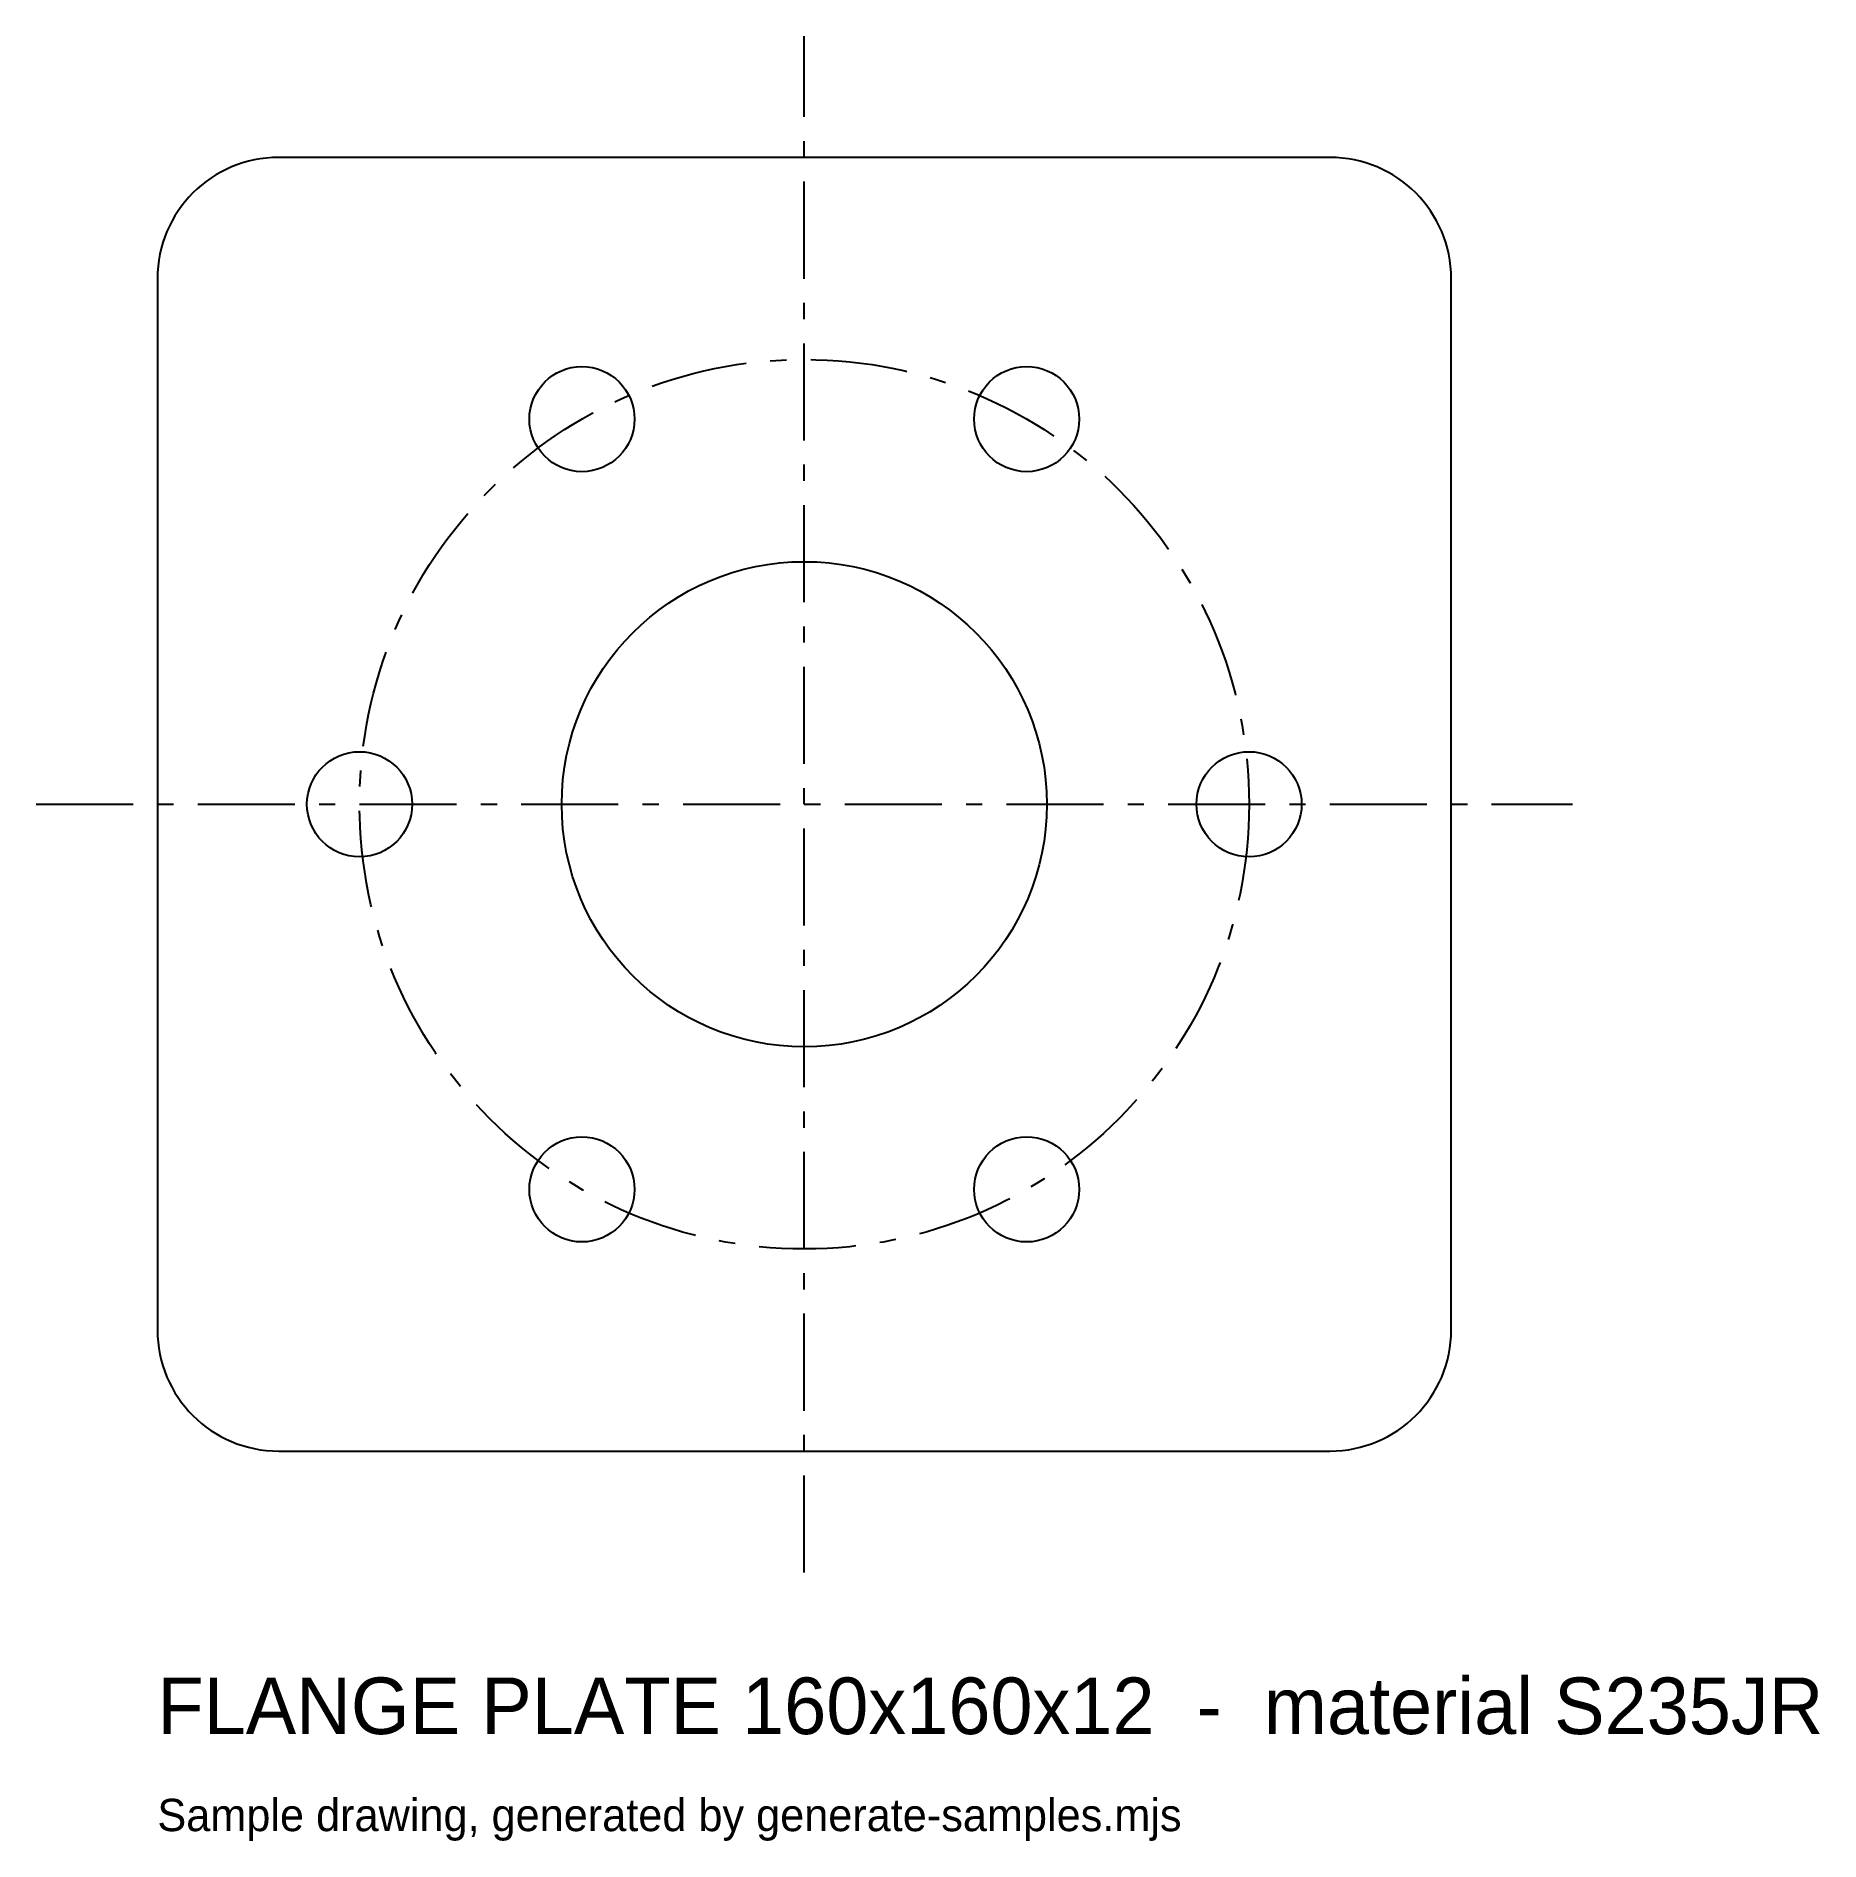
# Model space of a CAD drawing. Extents: x -95 to 126, y -128 to 95.
import ezdxf

# ---------------------------------------------------------------- set-up
doc = ezdxf.new("R2010")
doc.units = 0
doc.header["$MEASUREMENT"] = 0
doc.linetypes.add('CENTER', pattern=[20, 12, -3, 2, -3])
for name, color, linetype in [('CENTERLINES', 5, 'CENTER'), ('HOLES', 1, 'CONTINUOUS'), ('OUTLINE', 7, 'CONTINUOUS'), ('TEXT', 3, 'CONTINUOUS')]:
    doc.layers.add(name, color=color, linetype=linetype)

msp = doc.modelspace()

# ---------------------------------------------------------------- linework, layer by layer
at = {"layer": 'CENTERLINES'}
for p, q in [((0, -95), (0, 95)), ((-95, 0), (95, 0))]:
    msp.add_line(p, q, dxfattribs=at)
msp.add_circle((0, 0), 55, dxfattribs=at)
at = {"layer": 'HOLES'}
for centre, radius in [((-27.5, 47.6314), 6.5), ((27.5, 47.6314), 6.5), ((0, 0), 30), ((-55, 0), 6.5), ((55, 0), 6.5), ((-27.5, -47.6314), 6.5), ((27.5, -47.6314), 6.5)]:
    msp.add_circle(centre, radius, dxfattribs=at)
at = {"layer": 'OUTLINE'}
for p, q in [((65, 80), (-65, 80)), ((-80, 65), (-80, -65)), ((80, -65), (80, 65)), ((-65, -80), (65, -80))]:
    msp.add_line(p, q, dxfattribs=at)
for centre, start, end in [((-65, 65), 90, 180), ((65, 65), 0, 90), ((-65, -65), 180, 270), ((65, -65), 270, 360)]:
    msp.add_arc(centre, 15, start, end, dxfattribs=at)

# ---------------------------------------------------------------- texts
at = {"layer": 'TEXT'}
for s, height, p in [('FLANGE PLATE 160x160x12  -  material S235JR', 7, (-80, -115)), ('Sample drawing, generated by generate-samples.mjs', 4, (-80, -127))]:
    msp.add_text(s, height=height, dxfattribs=at).set_placement(p)

doc.saveas('drawing.dxf')
